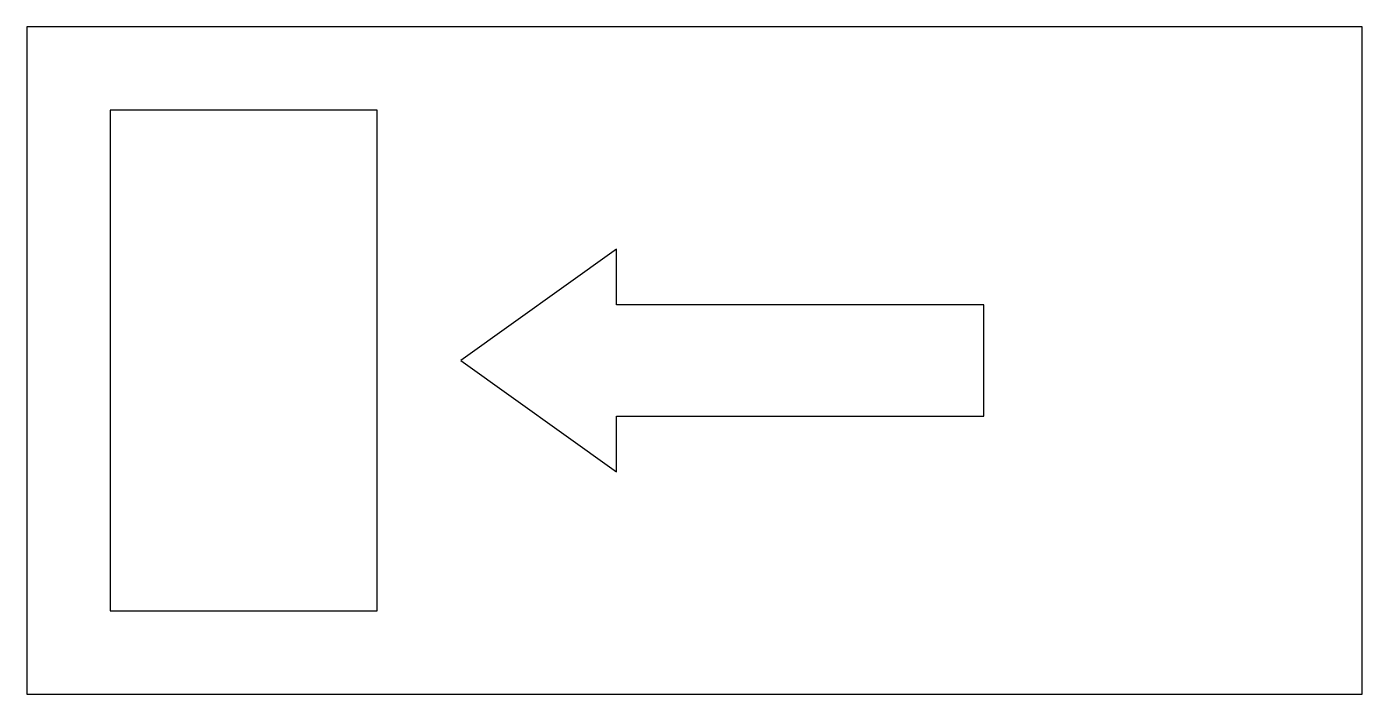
# Model space of a CAD drawing. Extents: x 44 to 56, y 97 to 103.
import ezdxf

# ---------------------------------------------------------------- set-up
doc = ezdxf.new("R2010")
doc.units = 0
doc.layers.add('VEILIG', color=7, linetype='CONTINUOUS')

msp = doc.modelspace()

# ---------------------------------------------------------------- linework, layer by layer
at = {"layer": 'VEILIG', "color": 0}
for p, q in [((56, 103), (44, 103)), ((44, 103), (44, 97)), ((56, 97), (56, 103)), ((44, 97), (56, 97))]:
    msp.add_line(p, q, dxfattribs=at)
for points in [[(44.75, 97.75), (47.15, 97.75), (47.15, 102.25), (44.75, 102.25)], [(49.3, 99.5), (52.6, 99.5), (52.6, 100.5), (49.3, 100.5), (49.3, 101), (47.9, 100), (49.3, 99)]]:
    msp.add_lwpolyline(points, close=True, dxfattribs=at)

doc.saveas('drawing.dxf')
